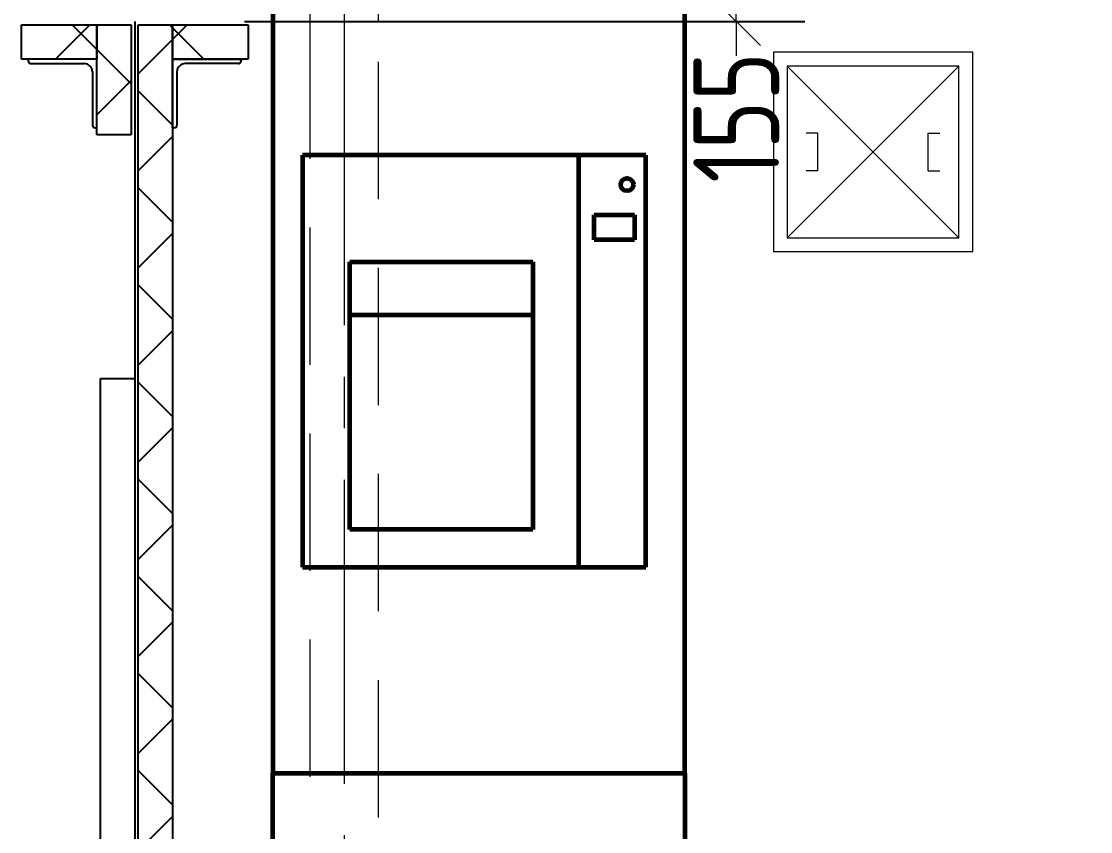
# Model space of a CAD drawing. Header units: millimetres. Extents: x 0 to 1680, y 0 to 594.
# Drawn here: x 322.12 to 353.25, y 456.18 to 479.78 of the extents above; entities that cross this region are included whole.
import ezdxf

# ---------------------------------------------------------------- set-up
doc = ezdxf.new("R2010")
doc.units = ezdxf.units.MM
for name, pattern in [('K5LT32792', [0]), ('K5LT32806', [0]), ('K5LT_AXLED', [13.35, 8.85, -1.5, 1.5, -1.5]), ('K5LT_BASIC', [0]), ('K5LT_DASHED', [6, 4, -2]), ('K5LT_THIN', [0])]:
    doc.linetypes.add(name, pattern=pattern)
doc.layers.add('Системный слой', color=7, linetype='Continuous')
doc.styles.add('KDIMTEXTSTYLE', font='GOST_AU.SHX', dxfattribs={"width": 0.96, "oblique": 15, "height": 5})
doc.dimstyles.new('KDIMSTYLE (0.02)', dxfattribs={"dimtxt": 5, "dimasz": 1, "dimexe": 2, "dimexo": 0, "dimgap": 1, "dimtad": 1, "dimlfac": 50, "dimtxsty": 'KDIMTEXTSTYLE', "dimsah": 1, "dimcen": 0, "dimdle": 1, "dimadec": 0, "dimazin": 0, "dimtfac": 0.667, "dimtmove": 0, "dimatfit": 3, "dimfxl": 0, "dimtvp": 1, "dimtolj": 1, "dimtzin": 0, "dimarcsym": 0})
pattern_1 = [(45, (0, 0), (-1.4142136, 1.4142136), []), (135, (0, 0), (-1.4142136, -1.4142136), [])]

# ---------------------------------------------------------------- blocks, each defined once
blk = doc.blocks.new('U90')
at = {"layer": 'Системный слой', "color": 150, "linetype": 'K5LT_BASIC', "lineweight": 25, "true_color": 0x0080ff}
for p, q in [((324.418, 444.38), (324.418, 469.38)), ((324.418, 469.38), (325.418, 469.38)), ((325.418, 469.38), (325.418, 444.38)), ((325.418, 444.38), (324.418, 444.38))]:
    blk.add_line(p, q, dxfattribs=at)
blk = doc.blocks.new('U416')
at = {"layer": 'Системный слой'}
h = blk.add_hatch(dxfattribs=at)
h.set_pattern_fill('', angle=45, style=0, pattern_type=0)
h.set_pattern_definition(pattern_1)
h.paths.add_polyline_path([(325.318, 476.477), (325.318, 479.677), (324.318, 479.677), (324.318, 476.477)])
at = {"layer": 'Системный слой', "color": 150, "linetype": 'K5LT_BASIC', "lineweight": 25, "true_color": 0x0080ff}
for p, q in [((324.318, 479.677), (325.318, 479.677)), ((324.318, 478.677), (324.318, 479.677)), ((325.318, 479.677), (325.318, 476.477)), ((324.318, 476.477), (324.318, 478.677)), ((325.318, 476.477), (324.318, 476.477))]:
    blk.add_line(p, q, dxfattribs=at)
blk = doc.blocks.new('U417')
at = {"layer": 'Системный слой'}
h = blk.add_hatch(dxfattribs=at)
h.set_pattern_fill('', angle=45, style=0, pattern_type=0)
h.set_pattern_definition(pattern_1)
h.paths.add_polyline_path([(324.318, 478.677), (324.318, 479.677), (322.118, 479.677), (322.118, 478.677)])
at = {"layer": 'Системный слой', "color": 150, "linetype": 'K5LT_BASIC', "lineweight": 25, "true_color": 0x0080ff}
for p, q in [((322.118, 478.677), (322.118, 479.677)), ((322.118, 479.677), (324.318, 479.677)), ((324.318, 479.677), (324.318, 478.677)), ((324.318, 478.677), (322.118, 478.677))]:
    blk.add_line(p, q, dxfattribs=at)
blk = doc.blocks.new('U418')
at = {"layer": 'Системный слой'}
h = blk.add_hatch(dxfattribs=at)
h.set_pattern_fill('', angle=45, style=0, pattern_type=0)
h.set_pattern_definition(pattern_1)
h.paths.add_polyline_path([(328.718, 478.677), (328.718, 479.677), (326.518, 479.677), (326.518, 478.677)])
at = {"layer": 'Системный слой', "color": 150, "linetype": 'K5LT_BASIC', "lineweight": 25, "true_color": 0x0080ff}
for p, q in [((326.518, 478.677), (326.518, 479.677)), ((326.518, 479.677), (328.718, 479.677)), ((328.718, 479.677), (328.718, 478.677)), ((328.718, 478.677), (326.518, 478.677))]:
    blk.add_line(p, q, dxfattribs=at)
blk = doc.blocks.new('U422')
at = {"layer": 'Системный слой'}
h = blk.add_hatch(dxfattribs=at)
h.set_pattern_fill('', angle=45, style=0, pattern_type=0)
h.set_pattern_definition(pattern_1)
h.paths.add_polyline_path([(326.518, 431.977), (326.518, 479.677), (325.518, 479.677), (325.518, 431.977)])
at = {"layer": 'Системный слой', "color": 150, "linetype": 'K5LT_BASIC', "lineweight": 25, "true_color": 0x0080ff}
for p, q in [((325.518, 479.677), (326.518, 479.677)), ((325.518, 431.977), (325.518, 479.677)), ((326.518, 479.677), (326.518, 478.677)), ((326.518, 478.677), (326.518, 431.977)), ((326.01, 431.977), (325.518, 431.977)), ((326.518, 431.977), (326.01, 431.977))]:
    blk.add_line(p, q, dxfattribs=at)
blk = doc.blocks.new('U434')
at = {"layer": 'Системный слой', "color": 5, "linetype": 'K5LT32792', "lineweight": 60, "true_color": 0x0000ff}
for p, q in [((329.441, 433.881), (329.441, 457.881)), ((329.441, 457.881), (341.441, 457.881)), ((341.441, 457.881), (341.441, 450.881)), ((359.441, 445.881), (346.441, 445.881)), ((359.441, 433.881), (359.441, 445.881)), ((329.441, 433.881), (359.441, 433.881))]:
    blk.add_line(p, q, dxfattribs=at)
blk.add_arc((346.441, 450.881), 5, 180, 270, dxfattribs=at)
blk = doc.blocks.new('U453')
at = {"layer": 'Системный слой', "color": 5, "linetype": 'K5LT32792', "lineweight": 60, "true_color": 0x0000ff}
for p, q in [((330.304, 475.881), (330.304, 463.881)), ((340.304, 475.881), (330.304, 475.881)), ((340.304, 463.881), (340.304, 475.881)), ((330.304, 463.881), (340.304, 463.881))]:
    blk.add_line(p, q, dxfattribs=at)
blk = doc.blocks.new('U454')
at = {"layer": 'Системный слой', "color": 5, "linetype": 'K5LT32792', "lineweight": 60, "true_color": 0x0000ff}
for p, q in [((331.682, 464.98), (331.682, 472.772)), ((331.682, 472.772), (337.01, 472.772)), ((337.01, 472.772), (337.01, 464.98)), ((337.01, 464.98), (331.682, 464.98))]:
    blk.add_line(p, q, dxfattribs=at)
blk = doc.blocks.new('U455')
at = {"layer": 'Системный слой', "color": 5, "linetype": 'K5LT32792', "lineweight": 60, "true_color": 0x0000ff}
for p, q in [((338.801, 473.416), (338.801, 474.144)), ((338.801, 474.144), (339.974, 474.144)), ((339.974, 474.144), (339.974, 473.416)), ((339.974, 473.416), (338.801, 473.416))]:
    blk.add_line(p, q, dxfattribs=at)
blk = doc.blocks.new('U452')
at = {"layer": 'Системный слой', "color": 5, "linetype": 'K5LT32792', "lineweight": 60, "true_color": 0x0000ff}
for p, q in [((338.336, 475.881), (338.336, 463.881)), ((331.682, 471.232), (337.01, 471.232))]:
    blk.add_line(p, q, dxfattribs=at)
blk.add_circle((339.756, 475.025), 0.185, dxfattribs=at)
at = {"layer": 'Системный слой'}
for name in ['U453', 'U455', 'U454']:
    blk.add_blockref(name, (0, 0), dxfattribs=at)
blk = doc.blocks.new('U457')
at = {"layer": 'Системный слой', "color": 5, "linetype": 'K5LT32792', "lineweight": 60, "true_color": 0x0000ff}
for p, q in [((329.441, 481.881), (329.441, 457.881)), ((341.441, 481.881), (329.441, 481.881)), ((341.441, 457.881), (341.441, 481.881)), ((329.441, 457.881), (341.441, 457.881))]:
    blk.add_line(p, q, dxfattribs=at)
blk = doc.blocks.new('U456')
at = {"layer": 'Системный слой'}
blk.add_blockref('U457', (0, 0), dxfattribs=at)
blk = doc.blocks.new('U1144')
at = {"layer": 'Системный слой', "color": 150, "linetype": 'K5LT_BASIC', "lineweight": 25, "true_color": 0x0080ff}
for p, q in [((326.518, 478.677), (328.518, 478.677)), ((326.518, 476.677), (326.518, 478.677)), ((328.438, 478.547), (326.888, 478.547)), ((328.518, 478.677), (328.518, 478.627)), ((326.648, 478.307), (326.648, 476.757)), ((326.568, 476.677), (326.518, 476.677))]:
    blk.add_line(p, q, dxfattribs=at)
for centre, radius, start, end in [((326.888, 478.307), 0.24, 90, 180), ((328.438, 478.627), 0.08, 270, 0), ((326.568, 476.757), 0.08, 270, 0)]:
    blk.add_arc(centre, radius, start, end, dxfattribs=at)
blk = doc.blocks.new('U1143')
at = {"layer": 'Системный слой'}
blk.add_blockref('U1144', (0, 0), dxfattribs=at)
blk = doc.blocks.new('U1238')
at = {"layer": 'Системный слой', "color": 150, "linetype": 'K5LT_BASIC', "lineweight": 25, "true_color": 0x0080ff}
for p, q in [((324.318, 478.677), (322.318, 478.677)), ((322.318, 478.677), (322.318, 478.627)), ((322.398, 478.547), (323.948, 478.547)), ((324.318, 476.677), (324.318, 478.677)), ((324.188, 478.307), (324.188, 476.757)), ((324.268, 476.677), (324.318, 476.677))]:
    blk.add_line(p, q, dxfattribs=at)
for centre, radius, start, end in [((322.398, 478.627), 0.08, 180, 270), ((323.948, 478.307), 0.24, 0, 90), ((324.268, 476.757), 0.08, 180, 270)]:
    blk.add_arc(centre, radius, start, end, dxfattribs=at)
blk = doc.blocks.new('U1231')
at = {"layer": 'Системный слой'}
blk.add_blockref('U1238', (0, 0), dxfattribs=at)
blk = doc.blocks.new('U1268')
at = {"layer": 'Системный слой', "color": 7, "linetype": 'K5LT_DASHED', "lineweight": 13}
for p, q in [((330.518, 479.777), (330.518, 438.597)), ((332.518, 479.777), (330.518, 479.777)), ((332.518, 438.597), (332.518, 479.777)), ((330.518, 438.597), (332.518, 438.597))]:
    blk.add_line(p, q, dxfattribs=at)
blk = doc.blocks.new('U1267')
at = {"layer": 'Системный слой', "color": 30, "linetype": 'K5LT_AXLED', "lineweight": 13, "true_color": 0xff8000}
blk.add_line((331.518, 479.777), (331.518, 438.597), dxfattribs=at)
at = {"layer": 'Системный слой'}
blk.add_blockref('U1268', (0, 0), dxfattribs=at)
blk = doc.blocks.new('U1270')
at = {"layer": 'Системный слой', "color": 7, "linetype": 'K5LT_DASHED', "lineweight": 13}
for p, q in [((330.518, 525.577), (330.518, 479.777)), ((332.518, 525.577), (330.518, 525.577)), ((332.518, 479.777), (332.518, 525.577)), ((330.518, 479.777), (332.518, 479.777))]:
    blk.add_line(p, q, dxfattribs=at)
blk = doc.blocks.new('U1269')
at = {"layer": 'Системный слой', "color": 30, "linetype": 'K5LT_AXLED', "lineweight": 13, "true_color": 0xff8000}
blk.add_line((331.518, 525.577), (331.518, 479.777), dxfattribs=at)
at = {"layer": 'Системный слой'}
blk.add_blockref('U1270', (0, 0), dxfattribs=at)
blk = doc.blocks.new('U1423')
at = {"layer": 'Системный слой', "color": 7, "linetype": 'K5LT_THIN', "lineweight": 13}
for p, q in [((349.818, 478.877), (344.018, 478.877)), ((344.018, 478.877), (344.018, 473.077)), ((349.818, 473.077), (349.818, 478.877)), ((344.018, 473.077), (349.818, 473.077))]:
    blk.add_line(p, q, dxfattribs=at)
blk = doc.blocks.new('U1425')
at = {"layer": 'Системный слой', "color": 7, "linetype": 'K5LT32806', "lineweight": 18}
for p, q in [((349.418, 478.477), (344.418, 478.477)), ((344.418, 478.477), (344.418, 473.477)), ((349.418, 473.477), (349.418, 478.477)), ((344.418, 473.477), (349.418, 473.477))]:
    blk.add_line(p, q, dxfattribs=at)
blk = doc.blocks.new('U1424')
at = {"layer": 'Системный слой', "color": 7, "linetype": 'K5LT32806', "lineweight": 18}
for p, q in [((349.418, 478.477), (344.418, 473.477)), ((349.418, 473.477), (344.418, 478.477)), ((345.312, 476.526), (344.973, 476.526)), ((345.312, 475.428), (345.312, 476.526)), ((348.524, 476.526), (348.863, 476.526)), ((348.524, 475.428), (348.524, 476.526)), ((345.312, 475.428), (344.973, 475.428)), ((348.524, 475.428), (348.863, 475.428))]:
    blk.add_line(p, q, dxfattribs=at)
at = {"layer": 'Системный слой'}
blk.add_blockref('U1425', (0, 0), dxfattribs=at)
blk = doc.blocks.new('U1422')
at = {"layer": 'Системный слой'}
for name in ['U1423', 'U1424']:
    blk.add_blockref(name, (0, 0), dxfattribs=at)
blk = doc.blocks.new('KDIMARROW_03')
at = {"layer": 'Системный слой', "color": 0, "linetype": 'K5LT_THIN', "lineweight": 13}
for p, q in [((-0.707, -0.707), (0.707, 0.707)), ((0, 0), (-1, 0)), ((0, 0), (1, 0))]:
    blk.add_line(p, q, dxfattribs=at)

msp = doc.modelspace()

# ---------------------------------------------------------------- linework, layer by layer
at = {"layer": 'Системный слой', "color": 150, "linetype": 'K5LT_BASIC', "lineweight": 25, "true_color": 0x0080ff}
msp.add_line((325.41796, 479.77733), (325.41796, 430.37733), dxfattribs=at)

# ---------------------------------------------------------------- block references
at = {"layer": 'Системный слой'}
for name in ['U1269', 'U456', 'U1231', 'U1143', 'U1267', 'U417', 'U416', 'U422', 'U418', 'U1422', 'U452', 'U90', 'U434']:
    msp.add_blockref(name, (0, 0), dxfattribs=at)

# ---------------------------------------------------------------- dimensions: what is measured, and where the dimension line sits
at = {"layer": 'Системный слой', "color": 7}
msp.add_linear_dim(base=(342.93339, 482.87733), p1=(328.61796, 479.77733), p2=(326.33796, 482.87733), angle=90, location=(342.93339, 476.97832), dimstyle='KDIMSTYLE (0.02)', override={"dimexo": 0, "dimpost": '\\H2.5;\\W0.965;\\Q0;<>', "dimblk1": 'KDIMARROW_03', "dimblk2": 'KDIMARROW_03', "dimse1": 0, "dimse2": 0, "dimclrt": 7, "dimtolj": 1}, dxfattribs=at).render()

doc.saveas('drawing.dxf')
